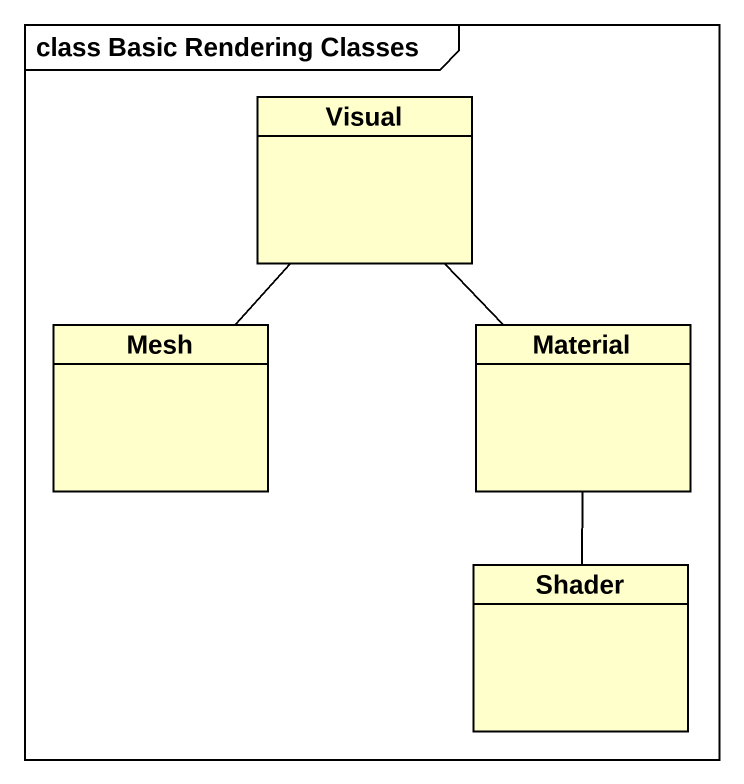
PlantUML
@startuml
mainframe class Basic Rendering Classes
hide circle
hide empty members
class Visual
class Mesh
class Material
class Shader
Visual -- Mesh
Visual -- Material
Material -- Shader
@enduml
